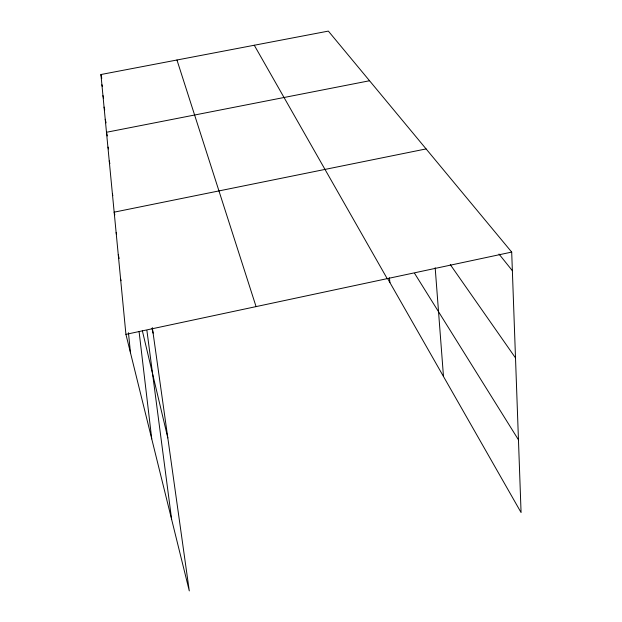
<?xml version="1.0" encoding="UTF-8"?>
<svg xmlns="http://www.w3.org/2000/svg" width="622" height="622" viewBox="0 0 622 622"><rect width="100%" height="100%" fill="white"/><g stroke="black" fill="none" stroke-linecap="round" stroke-linejoin="round"><path stroke-width="0.93" d="M152.336 327.654L189.29 590.9L125.924 334.364L511.696 252.089L521.073 512.528L387.553 278.431M426.101 148.922L114.168 212.164L114.829 214.955M369.546 80.751L106.486 132.276L107.342 135.961M125.924 334.364L100.927 74.523L328.354 31.1L511.696 252.089M498.984 254.048L512.372 270.718M450.266 264.583L515.506 357.93M414.641 273.439L518.453 439.808M254.274 45.243L387.203 278.64M176.959 60.007L256.07 306.607M120.59 278.92L121.033 280.74M118.266 254.756L119.167 258.488M116.135 232.589L116.571 234.393M112.403 193.831L112.831 195.635M142.345 330.741L167.816 437.919M108.041 147.072L108.477 148.969M109.239 160.935L109.884 163.664M105.235 119.284L106.067 122.876M152.025 328.486L153.105 333.151M102.957 95.594L103.586 98.338M104.061 107.077L104.714 109.9M100.927 74.523L101.79 78.286M101.915 84.755L102.327 86.544M146.916 330.554L171.656 519.51M139.056 331.363L151.745 438.899M389.419 277.785L389.901 282.559M128.459 332.739L130.48 352.791M435.175 267.717L443.486 376.497"/></g></svg>
